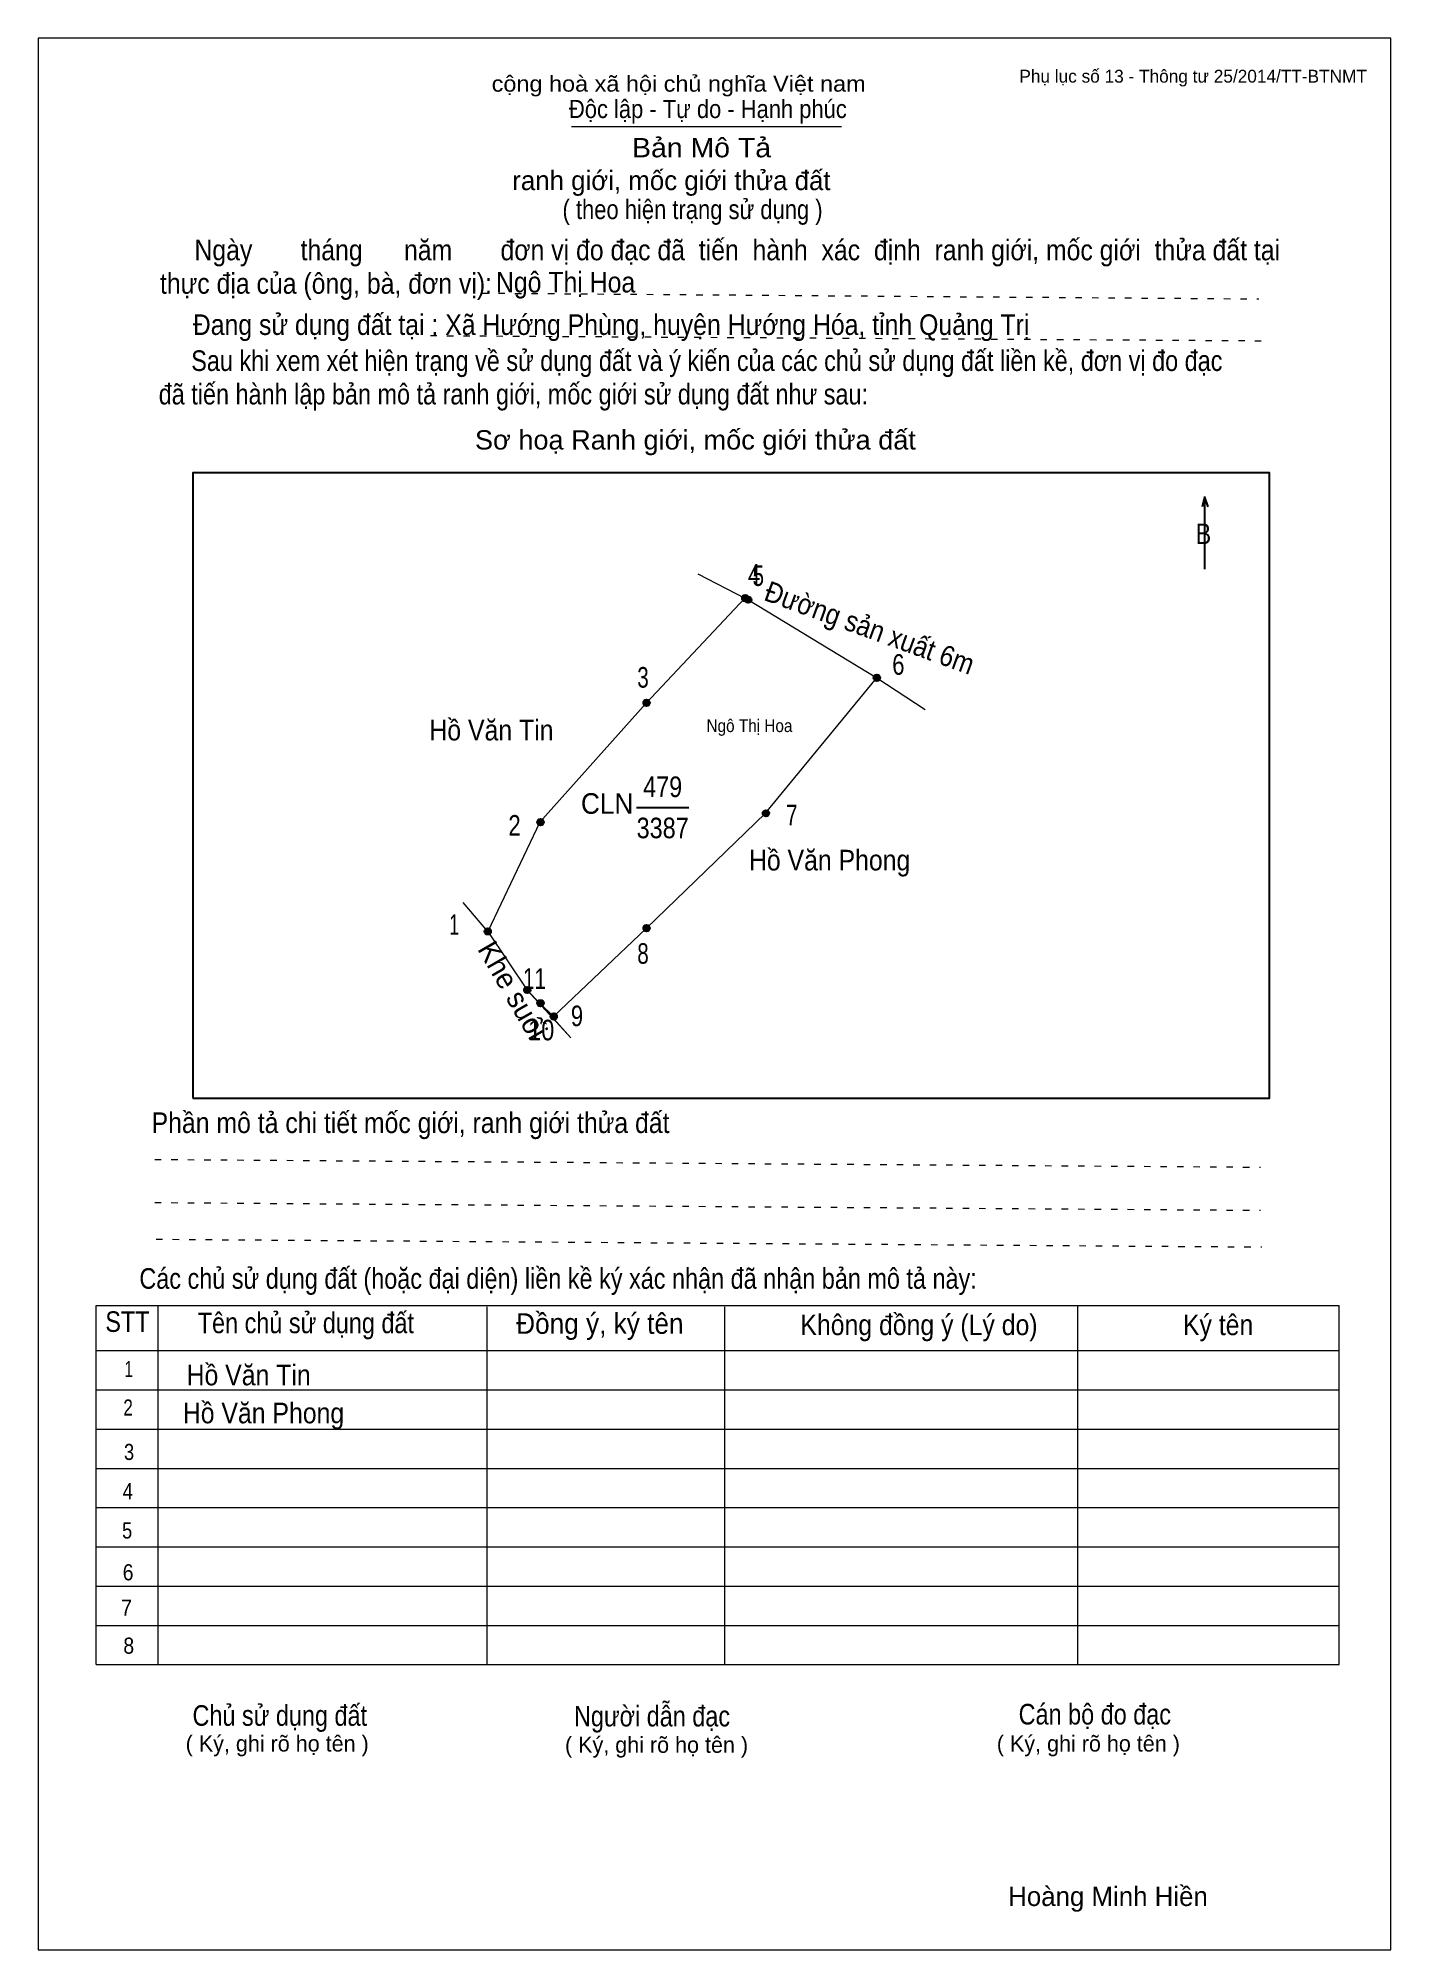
# Model space of a CAD drawing. Header units: centimetres. Extents: x 0 to 21, y 0 to 29.7.
import ezdxf
from ezdxf.enums import TextEntityAlignment as Align

# ---------------------------------------------------------------- set-up
doc = ezdxf.new("R2010")
doc.units = ezdxf.units.CM
doc.header["$LTSCALE"] = 0.13
doc.linetypes.add('DOTTED', pattern=[1.5, 0.3, -1.2])
for name, color, linetype, lineweight in [('1', 7, 'Continuous', 13), ('32', 7, 'Continuous', 25), ('33', 7, 'Continuous', 25), ('61', 7, 'Continuous', 13), ('62', 7, 'Continuous', 13)]:
    doc.layers.add(name, color=color, linetype=linetype, lineweight=lineweight)
for name, color, linetype in [('34', 7, 'Continuous'), ('45', 7, 'Continuous'), ('63', 7, 'Continuous')]:
    doc.layers.add(name, color=color, linetype=linetype)

msp = doc.modelspace()

# ---------------------------------------------------------------- hatches: boundary and pattern name
at = {"layer": '32'}
for points in [[(11.0274, 21, 1), (10.9274, 21, 1)], [(11.0734, 20.9767, 1), (10.9734, 20.9767, 1)], [(13.0707, 19.7618, 1), (12.9707, 19.7618, 1)], [(9.4954, 19.3733, 1), (9.3954, 19.3733, 1)], [(7.8481, 17.5201, 1), (7.7481, 17.5201, 1)], [(11.3486, 17.6573, 1), (11.2486, 17.6573, 1)], [(7.0293, 15.822, 1), (6.9293, 15.822, 1)], [(9.4954, 15.8728, 1), (9.3954, 15.8728, 1)], [(7.6422, 14.9118, 1), (7.5422, 14.9118, 1)], [(7.8481, 14.7059, 1), (7.7481, 14.7059, 1)], [(8.054, 14.5, 1), (7.954, 14.5, 1)]]:
    msp.add_hatch(color=256, dxfattribs=at).paths.add_polyline_path(points)

# ---------------------------------------------------------------- linework, layer by layer
at = {"layer": '1'}
msp.add_lwpolyline([(21, 0), (21, 29.7), (0, 29.7), (0, 0)], close=True, dxfattribs=at)
at = {"layer": '32'}
for centre in [(10.9774, 21), (11.0234, 20.9767), (13.0207, 19.7618), (9.4454, 19.3733), (7.7981, 17.5201), (11.2986, 17.6573), (6.9793, 15.822), (9.4454, 15.8728), (7.5922, 14.9118), (7.7981, 14.7059), (8.004, 14.5)]:
    msp.add_circle(centre, 0.05, dxfattribs=at)
at = {"layer": '33'}
msp.add_line((9.29, 17.75), (10.1, 17.75), dxfattribs=at)
at = {"layer": '61'}
for p, q in [((10.24, 21.38), (10.97, 21)), ((6.98, 15.82), (6.6, 16.27)), ((7.59, 14.91), (8.27, 14.17)), ((7.79, 14.71), (8.27, 14.17))]:
    msp.add_line(p, q, dxfattribs=at)
for points in [[(10.97, 21), (9.44, 19.37), (7.79, 17.52), (6.98, 15.82)], [(10.97, 21), (11.02, 20.98), (13.02, 19.76), (13.77, 19.27)], [(7.79, 14.71), (8, 14.5), (9.44, 15.87), (11.29, 17.66), (13.02, 19.76)], [(6.98, 15.82), (7.59, 14.91), (7.79, 14.71)]]:
    msp.add_lwpolyline(points, dxfattribs=at)
at = {"layer": '62'}
for p, q in [((8.28, 28.33), (12.47, 28.33)), ((0.9, 10.01), (20.2, 10.01)), ((0.9, 4.43), (0.9, 10.01)), ((1.86, 4.43), (1.86, 10.01)), ((6.97, 4.43), (6.97, 9.99)), ((10.66, 4.43), (10.66, 9.99)), ((16.14, 4.43), (16.14, 10.01)), ((20.2, 4.43), (20.2, 10.01)), ((0.9, 9.31), (20.2, 9.31)), ((0.9, 8.7), (20.2, 8.7)), ((0.9, 8.09), (20.2, 8.09)), ((0.9, 7.48), (20.2, 7.48)), ((0.9, 6.87), (20.2, 6.87)), ((0.9, 6.26), (20.2, 6.26)), ((0.9, 5.65), (20.2, 5.65)), ((0.9, 5.04), (20.2, 5.04)), ((0.9, 4.43), (20.2, 4.43))]:
    msp.add_line(p, q, dxfattribs=at)
at = {"layer": '62', "linetype": 'DOTTED'}
for p, q in [((6.89, 25.74), (18.95, 25.65)), ((6.09, 25.08), (19.04, 25)), ((1.81, 12.28), (18.98, 12.16)), ((1.81, 11.61), (18.98, 11.49)), ((1.83, 11.04), (19, 10.92))]:
    msp.add_line(p, q, dxfattribs=at)
at = {"layer": '62', "lineweight": 25}
for p, q in [((18.11, 22.58), (18.11, 21.45)), ((18.11, 22.57), (18.07, 22.42)), ((18.11, 22.57), (18.16, 22.42))]:
    msp.add_line(p, q, dxfattribs=at)
msp.add_lwpolyline([(2.4, 13.23), (19.12, 13.23), (19.12, 22.95), (2.4, 22.95)], close=True, dxfattribs=at)

# ---------------------------------------------------------------- texts
at = {"layer": '32'}
for s, width, p in [('4', 0.8, (11.115, 21.21)), ('5', 0.75, (11.18, 21.19)), ('3', 0.75, (9.39, 19.61)), ('6', 0.8, (13.355, 19.81)), ('2', 0.8, (7.395, 17.31)), ('7', 0.75, (11.7, 17.47)), ('1', 0.65, (6.46, 15.77)), ('8', 0.75, (9.39, 15.32)), ('11', 0.75, (7.705, 14.93)), ('9', 0.8, (8.365, 14.35)), ('10', 0.85, (7.81, 14.13))]:
    msp.add_text(s, height=0.32, dxfattribs=dict(at, width=width)).set_placement(p, align=Align.CENTER)
at = {"layer": '33', "width": 0.9}
msp.add_text('Đường sản xuất 6m', height=0.3197, rotation=340, dxfattribs=at).set_placement((14.4607, 19.806), align=Align.RIGHT)
at = {"layer": '33'}
for s, width, p in [('Hồ Văn Tin', 0.9, (8, 18.79)), ('CLN', 0.95, (9.24, 17.65)), ('Hồ Văn Phong', 0.9, (13.54, 16.77)), ('Hồ Văn Tin', 0.9, (4.23, 8.77)), ('Hồ Văn Phong', 0.9, (4.75, 8.18))]:
    msp.add_text(s, height=0.32, dxfattribs=dict(at, width=width)).set_placement(p, align=Align.RIGHT)
at = {"layer": '33', "width": 0.85}
for s, p in [('479', (9.695, 17.91)), ('3387', (9.695, 17.27))]:
    msp.add_text(s, height=0.32, dxfattribs=at).set_placement(p, align=Align.CENTER)
at = {"layer": '33'}
msp.add_text('Khe suối', height=0.3197, rotation=300, dxfattribs=at).set_placement((7.643, 14.1098), align=Align.RIGHT)
at = {"layer": '34', "width": 0.9}
msp.add_text(' Ngô Thị Hoa', height=0.32, dxfattribs=at).set_placement((7, 25.75))
at = {"layer": '45', "width": 0.9}
msp.add_text(' Ngô Thị Hoa', height=0.1975, dxfattribs=at).set_placement((11.01, 18.92), align=Align.CENTER)
at = {"layer": '62'}
for s, height, width, p in [('cộng hoà xã hội chủ nghĩa Việt nam', 0.2474, 1.1, (7.04, 28.87)), ('Độc lập - Tự do - Hạnh phúc', 0.2828, 0.9, (8.24, 28.46)), ('Bản Mô Tả', 0.3, 1.1, (9.22, 27.85)), ('( theo hiện trạng sử dụng )', 0.3, 0.85, (8.14, 26.89)), ('     Ngày       tháng      năm       đơn vị đo đạc đã  tiến  hành  xác  định  ranh giới, mốc giới  thửa đất tại ', 0.32, 0.9, (1.89, 26.25)), ('thực địa của (ông, bà, đơn vị): ', 0.32, 0.9, (1.89, 25.73)), ('Đang sử dụng đất tại : Xã Hướng Phùng, huyện Hướng Hóa, tỉnh Quảng Trị', 0.32, 0.9, (2.4, 25.09)), ('     Sau khi xem xét hiện trạng về sử dụng đất và ý kiến của các chủ sử dụng đất liền kề, đơn vị đo đạc ', 0.32, 0.85, (1.87, 24.53)), ('đã tiến hành lập bản mô tả ranh giới, mốc giới sử dụng đất như sau:', 0.32, 0.85, (1.87, 24.01)), ('Sơ hoạ Ranh giới, mốc giới thửa đất', 0.3, 1.05, (6.78, 23.31)), ('B', 0.32, 0.85, (17.97, 21.84)), ('Phần mô tả chi tiết mốc giới, ranh giới thửa đất ', 0.32, 0.9, (1.76, 12.69)), ('Các chủ sử dụng đất (hoặc đại diện) liền kề ký xác nhận đã nhận bản mô tả này:', 0.32, 0.85, (1.57, 10.27))]:
    msp.add_text(s, height=height, dxfattribs=dict(at, width=width)).set_placement(p)
msp.add_text('ranh giới, mốc giới thửa đất', height=0.3, dxfattribs=at).set_placement((7.36, 27.34))
for s, height, width, p in [('STT', 0.32, 0.85, (1.385, 9.6)), ('Tên chủ sử dụng đất', 0.32, 0.85, (4.155, 9.58)), ('Đồng ý, ký tên', 0.32, 0.95, (8.72, 9.57)), ('Không đồng ý (Lý do)', 0.32, 0.9, (13.675, 9.55)), ('Ký tên', 0.32, 0.9, (18.32, 9.55)), ('1', 0.25, 0.7, (1.405, 8.9)), ('2', 0.25, 0.8, (1.395, 8.3)), ('3', 0.25, 0.85, (1.41, 7.61)), ('4', 0.25, 0.85, (1.39, 7)), ('5', 0.25, 0.85, (1.38, 6.39)), ('6', 0.25, 0.9, (1.395, 5.74)), ('7', 0.25, 0.95, (1.37, 5.19)), ('8', 0.25, 0.9, (1.405, 4.6)), ('Người dẫn đạc', 0.32, 0.85, (9.53, 3.47)), ('Chủ sử dụng đất', 0.32, 0.85, (3.75, 3.48)), ('Cán bộ đo đạc', 0.32, 0.85, (16.405, 3.5))]:
    msp.add_text(s, height=height, dxfattribs=dict(at, width=width)).set_placement(p, align=Align.CENTER)
for p in [(3.71, 3.08), (9.6, 3.06), (16.305, 3.08)]:
    msp.add_text('( Ký, ghi rõ họ tên )', height=0.25, dxfattribs=at).set_placement(p, align=Align.CENTER)
at = {"layer": '63'}
msp.add_text('Phụ lục số 13 - Thông tư 25/2014/TT-BTNMT', height=0.2, dxfattribs=at).set_placement((20.63, 29.01), align=Align.RIGHT)
msp.add_text('Hoàng Minh Hiền', height=0.3, dxfattribs=at).set_placement((16.61, 0.68), align=Align.CENTER)

doc.saveas('drawing.dxf')
